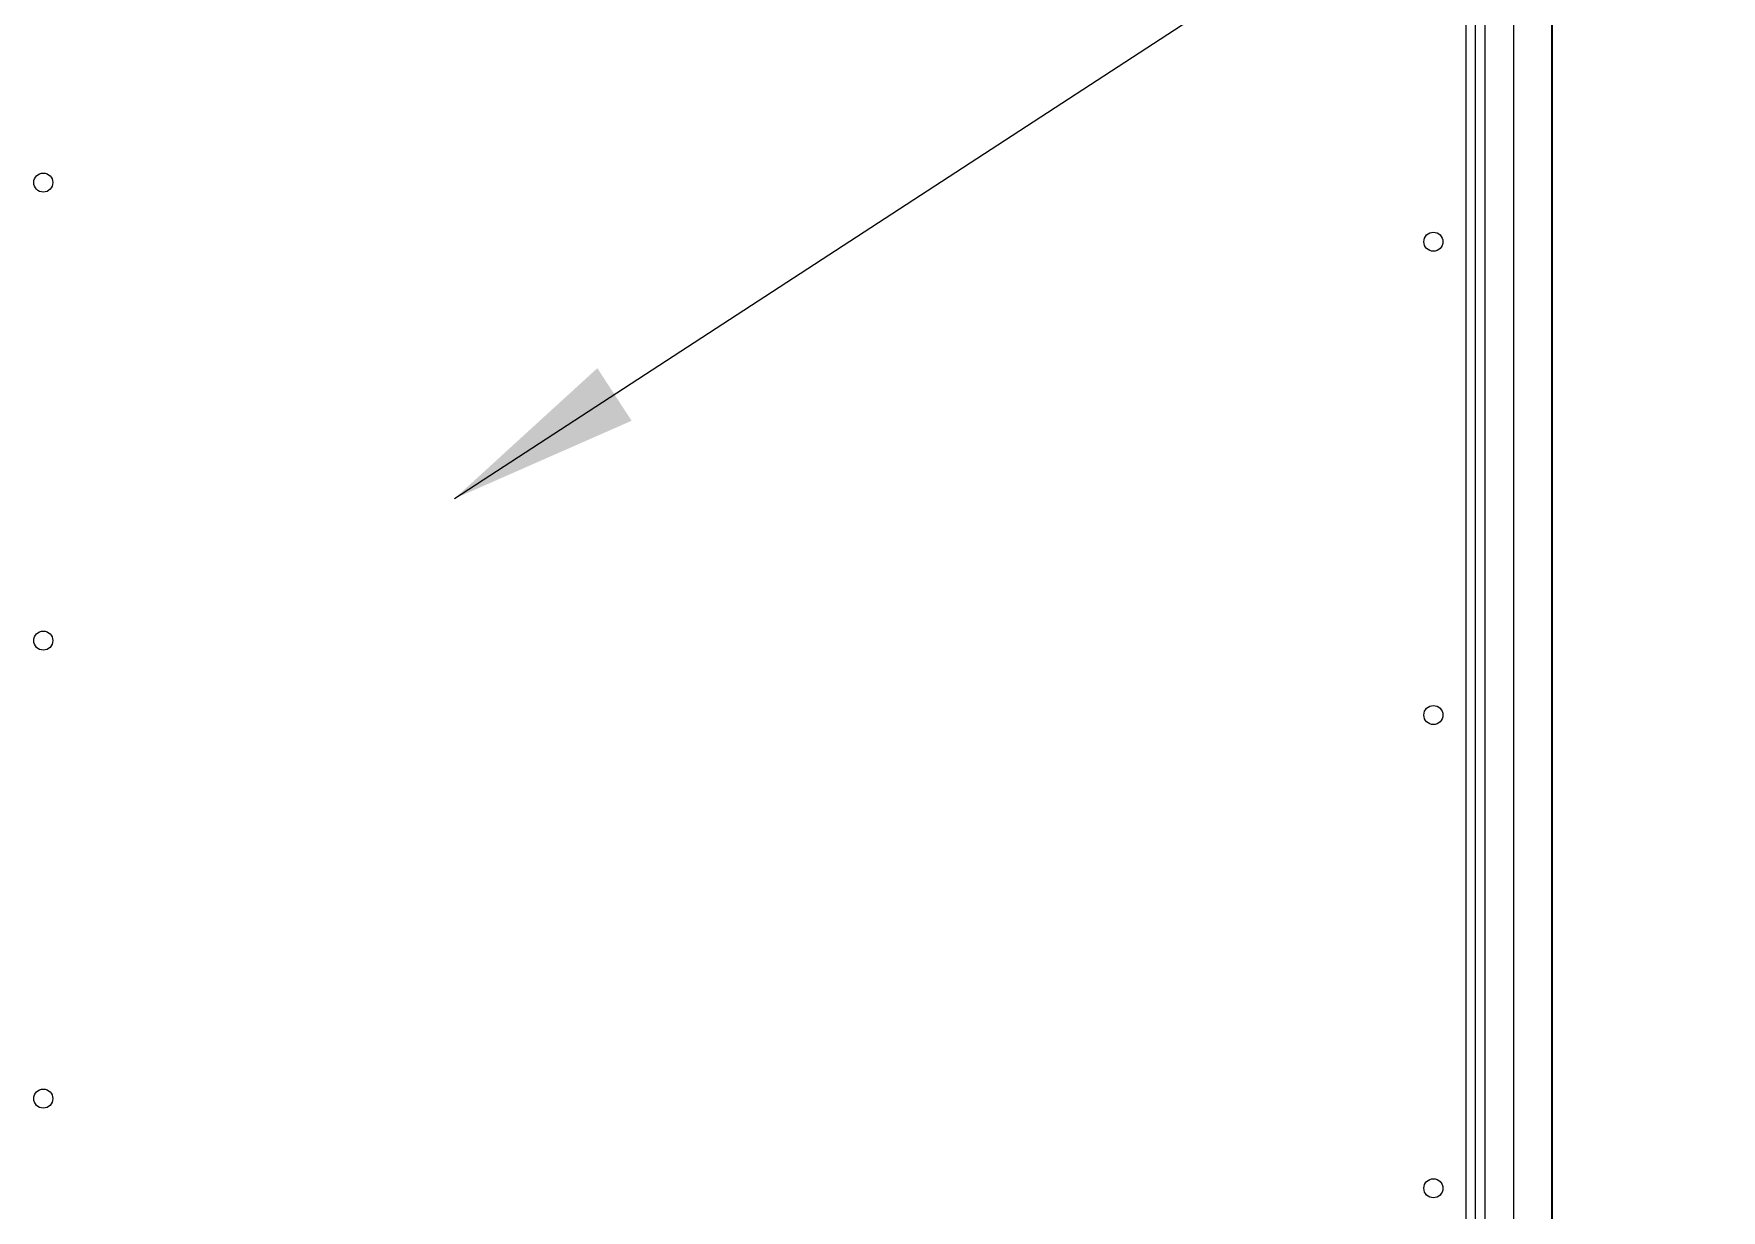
# Model space of a CAD drawing. Extents: x -681219 to -550379, y -242630 to -158199.
# Drawn here: x -574218 to -573334, y -223116 to -222500 of the extents above; entities that cross this region are included whole.
import ezdxf

# ---------------------------------------------------------------- set-up
doc = ezdxf.new("R2010")
doc.units = 0
doc.header["$LTSCALE"] = 1000
doc.linetypes.add('C2', pattern=[17, 14, -1, 1, -1])
doc.linetypes.add('P2', pattern=[23, 18, -1, 1, -1, 1, -1])
for name, color, linetype in [('GZDH011003592', 7, 'CONTINUOUS'), ('GZDH011027072', 7, 'CONTINUOUS'), ('GZDH011034441', 7, 'CONTINUOUS'), ('GZDH011034501', 7, 'CONTINUOUS'), ('NEW1', 2, 'CONTINUOUS'), ('中心线', 4, 'C2')]:
    doc.layers.add(name, color=color, linetype=linetype)
doc.layers.add('双点划线', color=2, linetype='P2', lineweight=35)
doc.styles.add('ISOCP', font='isocp.shx', dxfattribs={"bigfont": 'gbcbig.shx'})
doc.dimstyles.new('STD2', dxfattribs={"dimscale": 40, "dimtxt": 2.5, "dimasz": 2.5, "dimexe": 1, "dimexo": 0.7, "dimgap": 0.7, "dimtad": 1, "dimdec": 0, "dimdsep": 46, "dimtxsty": 'ISOCP', "dimcen": 2.5, "dimadec": 1, "dimazin": 2, "dimtfac": 1, "dimtdec": 0, "dimtmove": 0, "dimatfit": 3, "dimfxl": 0, "dimarcsym": 0})

# ---------------------------------------------------------------- blocks, each defined once
blk = doc.blocks.new('端门')
at = {"layer": '双点划线', "ltscale": 0.05}
blk.add_line((0, 0), (0, 1260.09), dxfattribs=at)
blk.add_arc((0, 0), 1260.09, 90, 178.40835, dxfattribs=at)
blk = doc.blocks.new('fushitu')
at = {"layer": 'GZDH011027072', "color": 7, "linetype": 'Continuous'}
for p, q in [((5505, 1264.9), (5505, 36.9)), ((5520, 1262.9), (5520, 38.9))]:
    blk.add_line(p, q, dxfattribs=at)
at = {"layer": 'GZDH011034441', "color": 7, "linetype": 'Continuous'}
blk.add_line((5500, -1300), (5500, 1300), dxfattribs=at)
at = {"layer": 'GZDH011034501', "color": 7, "linetype": 'Continuous'}
blk.add_line((5495, 1273), (5495, 0), dxfattribs=at)
for centre in [(4750, 1039), (5478, 1008), (4750, 799), (5478, 760), (4750, 559), (5478, 512)]:
    blk.add_circle(centre, 5, dxfattribs=at)

msp = doc.modelspace()

# ---------------------------------------------------------------- block references
at = {"layer": 'GZDH011003592', "rotation": 180}
msp.add_blockref('端门', (-573422.82, -222321.6983), dxfattribs=at)
at = {"layer": '中心线'}
msp.add_blockref('fushitu', (-578962.82, -223616.6983), dxfattribs=at)

# ---------------------------------------------------------------- leaders
at = {"layer": 'NEW1', "color": 2}
msp.add_leader([(-573997.4706, -222743.3161), (-572530.3248, -221787.3675)], dimstyle='STD2', override={"dimgap": 0.7, "dimtad": 0}, dxfattribs=at)

doc.saveas('drawing.dxf')
